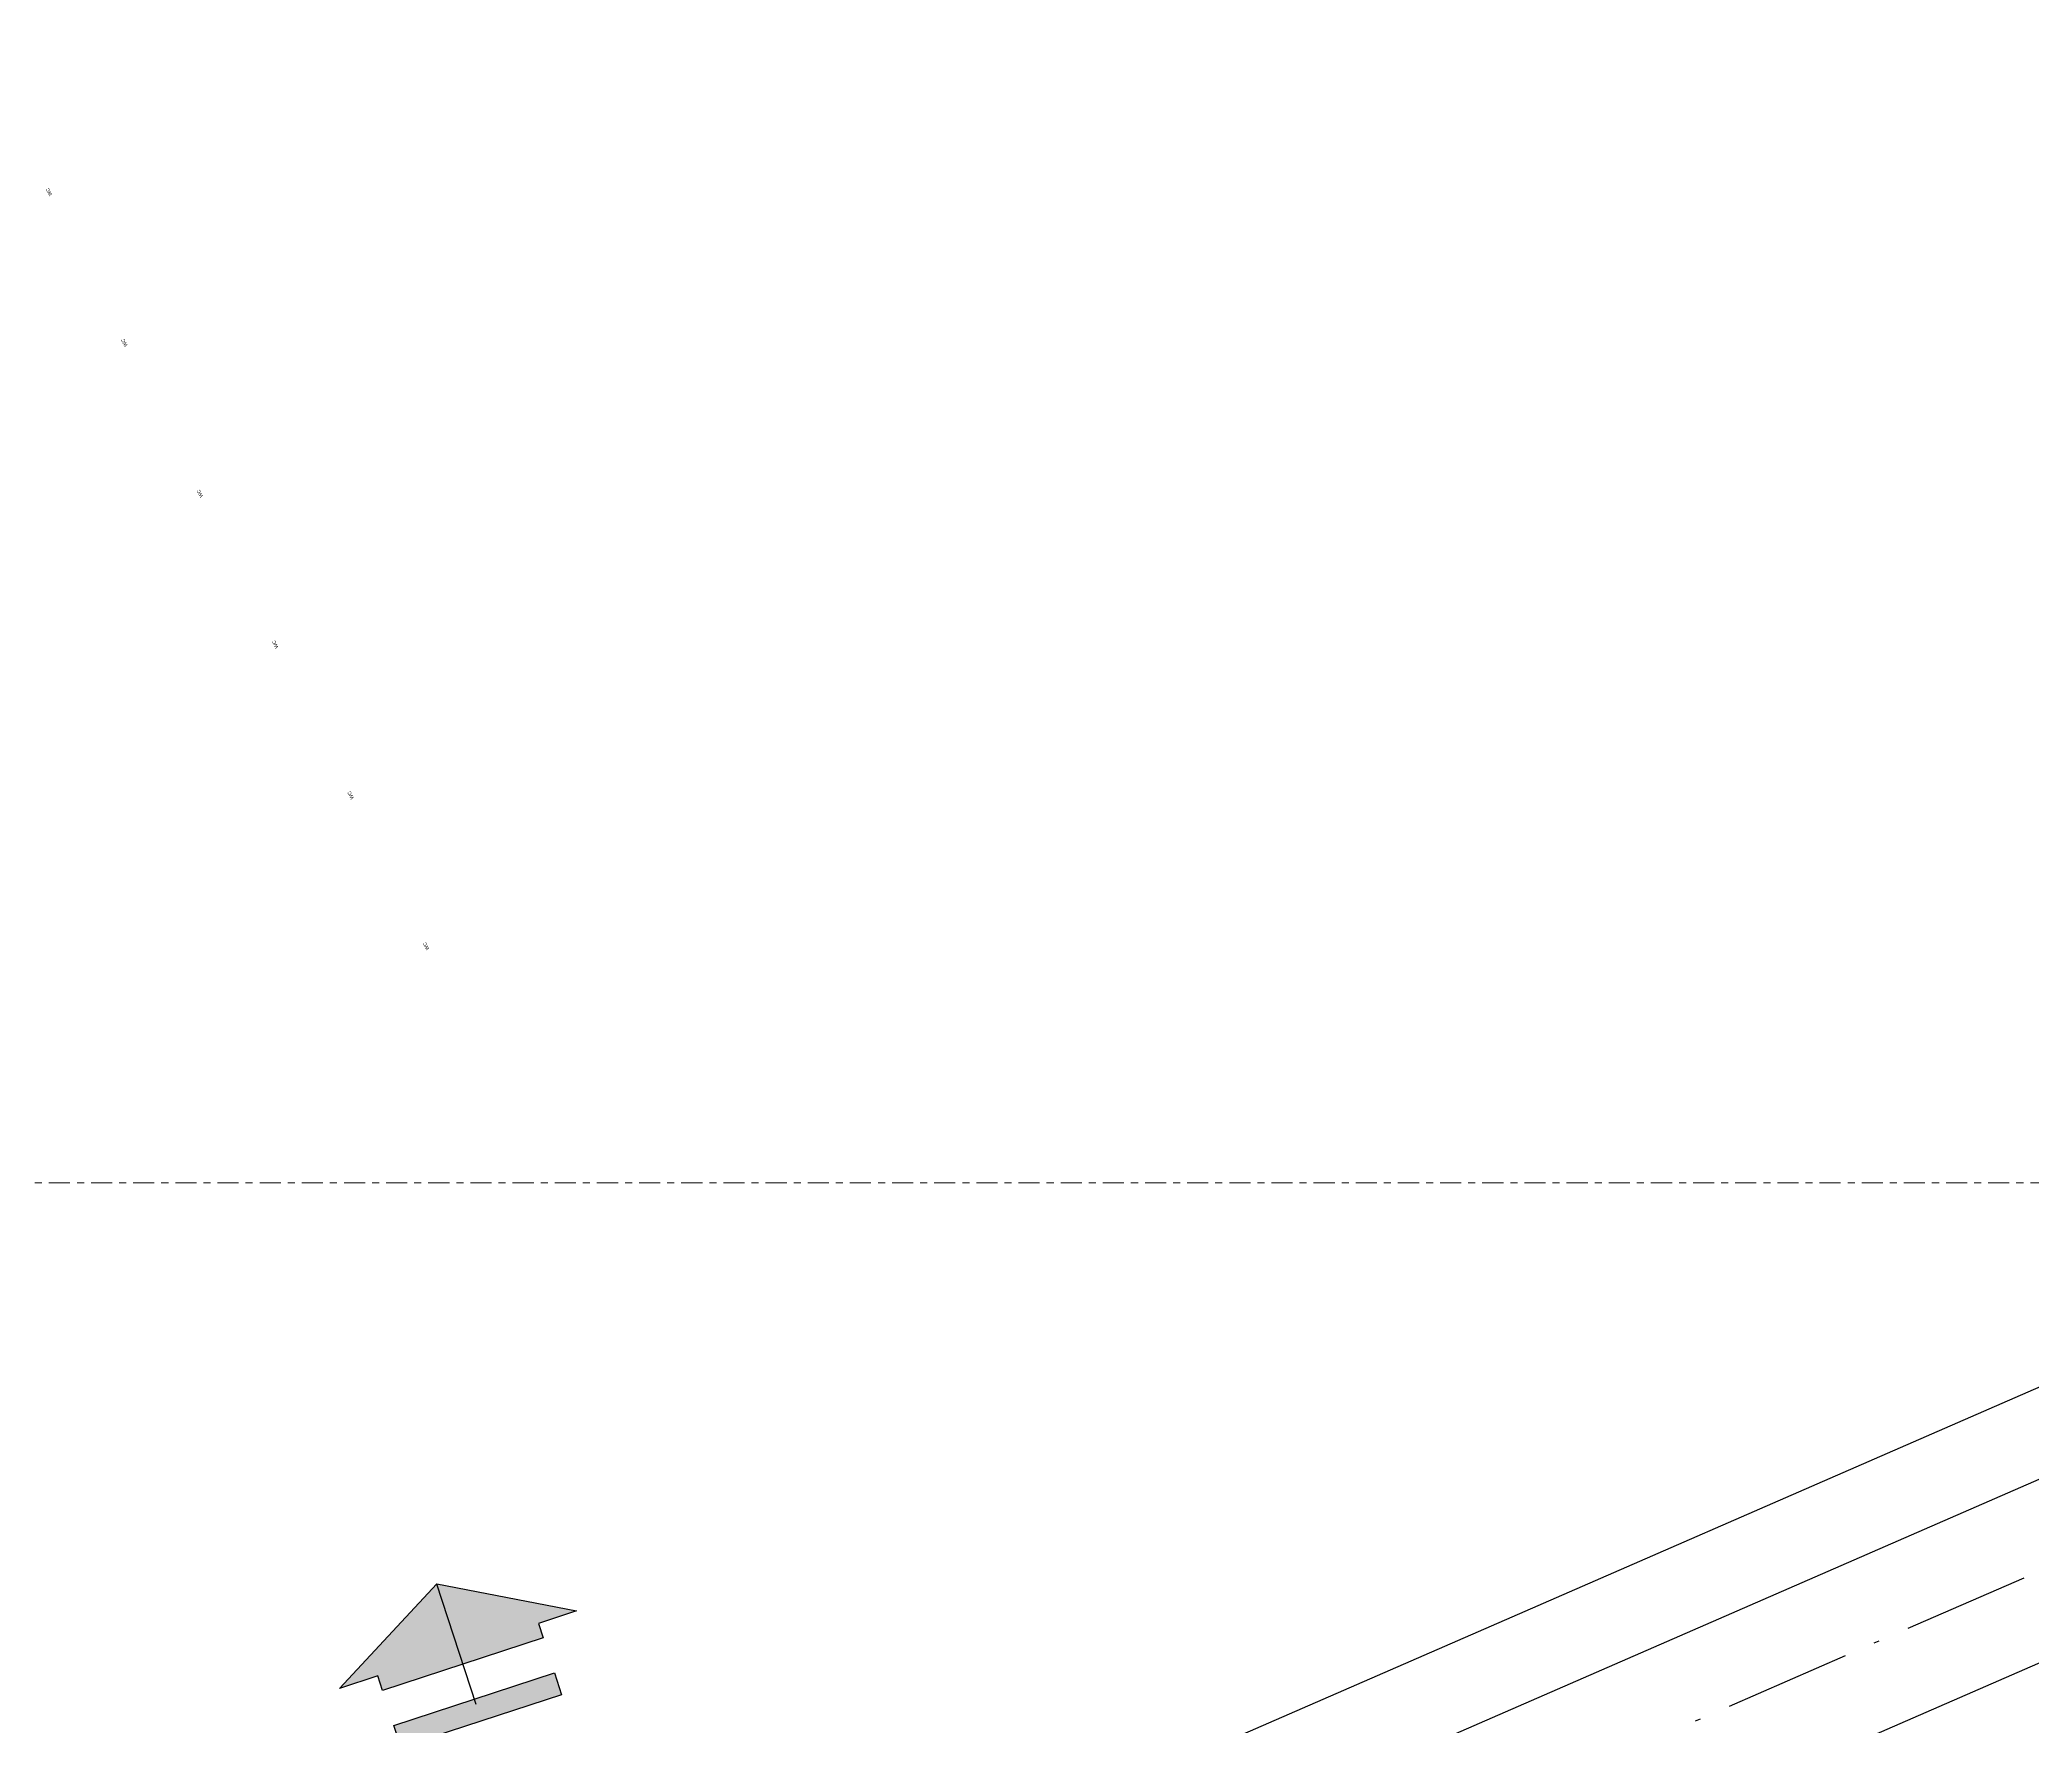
# Model space of a CAD drawing. Header units: millimetres. Extents: x 567980 to 569372, y 2065777 to 2066674.
# Drawn here: x 568619.1 to 568760.8, y 2066502.6 to 2066622.6 of the extents above; entities that cross this region are included whole.
import ezdxf
from ezdxf.enums import TextEntityAlignment as Align

# ---------------------------------------------------------------- set-up
doc = ezdxf.new("R2010")
doc.units = ezdxf.units.MM
doc.linetypes.add('ACAD_ISO10W100', pattern=[18.5, 12, -3, 0.5, -3])
doc.linetypes.add('CENTER', pattern=[3, 1.5, -0.5, 0.5, -0.5])
for name, color, linetype, lineweight in [('A-TEXT', 7, 'Continuous', 18), ('boDnv', 54, 'Continuous', 25), ('E- RANH GIOI', 1, 'CENTER', 13)]:
    doc.layers.add(name, color=color, linetype=linetype, lineweight=lineweight)
for name, color, linetype in [('datOlienke', 42, 'Continuous'), ('hatchViaHe+LogDg', 129, 'Continuous'), ('LogDg', 7, 'Continuous'), ('LoLK', 6, 'Continuous'), ('TimDg', 222, 'Continuous'), ('ViaHeS', 32, 'Continuous')]:
    doc.layers.add(name, color=color, linetype=linetype)
doc.styles.add('A1-arial', font='arial.ttf')

# ---------------------------------------------------------------- blocks, each defined once
blk = doc.blocks.new('NEN')
at = {"layer": 'hatchViaHe+LogDg'}
for points in [[(-54.37323147966526, 134.4628241844475), (-57.0953969352413, 133.5738762354013), (-50.16922489390709, 141.0004913299344), (-40.22072567977011, 139.0856370858382), (-42.94289113522973, 138.1966891384218), (-42.60424429748673, 137.1596737259533), (-54.03458464122377, 133.4258087722119)], [(-41.298226350802, 133.1204908124637), (-52.70539587805979, 129.3953755965922), (-53.2365369516192, 130.9421489757951), (-41.80619660788216, 134.6760139300022)]]:
    blk.add_hatch(color=158, dxfattribs=at).paths.add_polyline_path(points)
at = {"layer": 'LogDg'}
blk.add_lwpolyline([(-90.90998701797798, 98.46642336063087, 0.4297542289755008), (-70.9566198461689, 89.77177607244812, 0.0010786648149026), (-63.93359856237657, 92.7659228274133, 0.0014744002071299), (-62.34210456162691, 93.45405392465182), (-47.53430226258934, 99.90855494141579, 0.3865360149271803), (-43.12613018171396, 109.7255658265203), (-48.30147215083707, 125.5736670994665), (-42.59788739378564, 127.436224706471), (-38.07614002469927, 113.5895821715239, 0.4424435993488592), (-27.27475273516029, 108.7393915755674), (111.6174999594223, 169.2804609455634, 0.4142135623479493), (115.7544930960285, 179.8106692906003), (109.3612778938841, 194.4778707604855), (114.8614784494275, 196.8753264623228), (121.2546936593717, 182.208124975441, 0.4142135623999442), (131.7849020048743, 178.0711318387184), (252.9700206073467, 230.8939245406073)], format="xyb", dxfattribs=at)
blk.add_lwpolyline([(-6.653310679364949, 51.18494369229302), (136.8738206643611, 113.7462878036313, 0.4297380397387323), (140.8322080047801, 124.6584423496388), (126.0501423145179, 154.2138468613848, 0.3988576539246024), (115.6985397655517, 157.9688937964384), (-24.48052991484292, 96.8669200213626, 0.3973692191011015), (-28.79007763066329, 86.7660765524488), (-17.35607360373251, 55.75130170560442, 0.4312609528601743)], format="xyb", close=True, dxfattribs=at)
at = {"layer": 'LogDg', "ltscale": 0.75}
for points in [[(-54.37323147978168, 134.4628241846804), (-57.09539693535771, 133.5738762354013), (-50.1692248940235, 141.0004913294688), (-40.22072567977011, 139.0856370856054), (-42.94289113534614, 138.1966891386546), (-42.60424429760315, 137.159673726419), (-54.03458464122377, 133.4258087724447)], [(-41.29822635091841, 133.1204908124637), (-52.70539587829262, 129.3953755972907), (-53.23653695173562, 130.9421489764936), (-41.80619660799857, 134.6760139304679)]]:
    blk.add_lwpolyline(points, close=True, dxfattribs=at)
at = {"layer": 'TimDg', "linetype": 'ACAD_ISO10W100', "ltscale": 0.75}
blk.add_lwpolyline([(-618.4564905067673, -41.02278801379725), (-507.6524688977515, -29.60391759662889, 0.0212183356968994), (-465.6807794551132, -23.46975991874933), (-420.4624853604473, -14.88808462163433, 0.0205674290957321), (-380.4154699781211, -5.567008305573836), (-94.60724009887781, 73.47455220343545, 0.0050405018645397), (-61.56862232857384, 87.2516787792556, 0.0014744002071441), (-59.94464885804337, 87.95385336945765), (279.4715494055999, 235.9003313172143), (307.9036630929913, 250.8720695916563)], format="xyb", dxfattribs=at)
blk.add_lwpolyline([(-50.18427849351428, 141.0033887964673), (-36.23531005904078, 98.28840189054608), (0, 0)], dxfattribs=at)
at = {"layer": 'ViaHeS', "elevation": 3.0256135e-09}
blk.add_lwpolyline([(274.2714786301367, 246.7241294796113), (129.387446300243, 183.5713324004319), (122.806066084886, 186.1569531115238), (117.6115787288873, 198.0740543145221), (106.6111776171019, 193.279142908752), (111.8056649733335, 181.3620417055208), (109.2200442629401, 174.7806614914443), (26.32963867485523, 138.6499652387574), (-29.86861365940422, 114.1539820104372), (-36.00424546236172, 116.9090895606205), (-39.7460950112436, 128.3675035105553), (-51.15326453826856, 124.6423882937524), (-47.05490884417668, 112.0922695787158), (-50.08627796731889, 105.3414025222883), (-75.92142146243714, 94.08024731860496), (-84.51130598667078, 97.93739788956009)], dxfattribs=at)
blk = doc.blocks.new('NEN H01')
at = {"layer": 'datOlienke'}
blk.add_lwpolyline([(-2.110414710827172, 40.00000000046566), (3.153020726051182, 35.00694464682601), (4.736564563820139, 4.993055355269462), (0, 0), (-155.6359680402093, -1.164153218269348e-09), (-160.3468758640811, 4.991635573795065), (-158.6084473810624, 35.00836442527361), (-153.3193552051671, 39.99999999976717)], close=True, dxfattribs=at)
at = {"layer": 'LoLK'}
for points in [[(-140.8179840198718, 40), (-153.3193552051671, 39.99999999953434), (-158.6084473810624, 35.00836442480795), (-158.9564237352461, 28.99999999860302), (-140.8179840203375, 28.99999999930151)], [(-134.8179840203375, 39.99999999976717), (-140.8179840198718, 39.99999999930151), (-140.8179840203375, 28.99999999930151), (-140.8179840203375, 19.99999999930151), (-134.8179840203375, 19.99999999976717)], [(-128.8179840201046, 39.99999999976717), (-134.8179840203375, 39.99999999976717), (-134.8179840201046, 19.99999999953434), (-128.8179840203375, 19.99999999976717)], [(-122.8179840203375, 40), (-128.8179840203375, 39.99999999976717), (-128.8179840203375, 19.99999999930151), (-122.8179840203375, 19.99999999906868)], [(-116.8179840203375, 39.99999999953434), (-122.8179840205703, 39.99999999953434), (-122.8179840205703, 19.99999999883585), (-116.8179840203375, 19.99999999860302)], [(-110.8179840203375, 39.99999999976717), (-116.8179840203375, 39.99999999976717), (-116.8179840203375, 19.99999999906868), (-110.8179840198718, 19.99999999930151)], [(-104.8179840198718, 40), (-110.8179840201046, 40), (-110.8179840201046, 19.99999999906868), (-104.8179840203375, 19.99999999930151)], [(-98.81798402010463, 40.00000000023283), (-104.8179840198718, 40), (-104.8179840203375, 19.99999999930151), (-98.8179840198718, 19.99999999953434)], [(-92.81798402033746, 40), (-98.81798402033746, 39.99999999976717), (-98.8179840198718, 19.99999999953434), (-92.8179840198718, 19.99999999976717)], [(-86.81798402033746, 40.00000000023283), (-92.81798402033746, 40), (-92.8179840198718, 19.99999999883585), (-86.8179840198718, 19.99999999930151)], [(-80.8179840198718, 40.00000000023283), (-86.81798402033746, 40.00000000046566), (-86.81798401940614, 19.99999999976717), (-80.81798402033746, 19.99999999953434)], [(-74.81798402010463, 40.00000000023283), (-80.81798401963897, 40.00000000023283), (-80.81798402033746, 19.99999999976717), (-74.8179840198718, 19.99999999953434)], [(-68.81798402033746, 40), (-74.8179840198718, 40.00000000023283), (-74.8179840198718, 19.99999999953434), (-68.8179840198718, 19.99999999953434)], [(-62.8179840198718, 39.99999999976717), (-68.81798402010463, 39.99999999976717), (-68.8179840198718, 19.99999999906868), (-62.8179840198718, 19.99999999953434)], [(-56.8179840198718, 40.00000000023283), (-62.81798402010463, 40.00000000023283), (-62.8179840198718, 19.99999999953434), (-56.8179840198718, 19.99999999930151)], [(-50.8179840198718, 40), (-56.81798402010463, 39.99999999976717), (-56.8179840198718, 20.00000000023283), (-50.8179840198718, 19.99999999930151)], [(-44.8179840198718, 40.00000000023283), (-50.8179840198718, 40.00000000023283), (-50.81798402010463, 19.99999999953434), (-44.8179840198718, 19.99999999976717)], [(-38.81798402033746, 40), (-44.8179840198718, 40), (-44.8179840198718, 19.99999999953434), (-38.8179840198718, 19.99999999953434)], [(-32.8179840198718, 40.00000000046566), (-38.81798402057029, 40.00000000023283), (-38.81798402010463, 19.99999999953434), (-32.81798401940614, 20)], [(-26.81798401963897, 40.00000000069849), (-32.81798401963897, 40.00000000093132), (-32.81798401940614, 20.00000000023283), (-26.81798401940614, 19.99999999976717)], [(-20.81798401963897, 40.00000000069849), (-26.81798401963897, 40.00000000069849), (-26.81798401940614, 20), (-20.81798401963897, 20.00000000023283)], [(-14.8179840198718, 40.00000000046566), (-20.81798401963897, 40.00000000023283), (-20.8179840198718, 19.99999999976717), (-14.81798401963897, 19.99999999953434)], [(3.153020726051182, 35.00694464636035), (-2.110414710594341, 40.00000000046566), (-14.8179840198718, 40.00000000069849), (-14.81798401940614, 29.00000000023283), (3.469949334627017, 28.99999999976717)], [(-140.8179840203375, 28.99999999906868), (-158.9564237350132, 28.99999999860302), (-159.4776616226882, 19.99999999906868), (-140.8179840203375, 19.99999999883585)], [(3.944792645052075, 20), (3.469949335092679, 28.99999999953434), (-14.8179840198718, 29), (-14.81798401963897, 20)], [(-140.8179840201046, 19.99999999906868), (-159.4776616226882, 19.99999999906868), (-159.9988995108288, 10.99999999860302), (-140.8179840203375, 10.99999999906868)], [(-134.8179840203375, 19.99999999930151), (-140.8179840198718, 19.99999999930151), (-140.8179840203375, 10.99999999906868), (-140.8179840198718, -1.396983861923218e-09), (-134.8179840203375, -1.396983861923218e-09)], [(-128.8179840205703, 19.99999999976717), (-134.8179840203375, 19.99999999930151), (-134.8179840205703, -1.629814505577087e-09), (-128.8179840203375, -1.396983861923218e-09)], [(-122.8179840203375, 19.99999999883585), (-128.8179840203375, 19.99999999953434), (-128.8179840203375, -1.396983861923218e-09), (-122.8179840203375, -1.164153218269348e-09)], [(-116.8179840201046, 19.99999999906868), (-122.8179840203375, 19.99999999883585), (-122.8179840201046, -1.396983861923218e-09), (-116.8179840203375, -1.396983861923218e-09)], [(-110.8179840198718, 19.99999999930151), (-116.8179840201046, 19.99999999930151), (-116.8179840205703, -1.629814505577087e-09), (-110.8179840201046, -1.396983861923218e-09)], [(-104.8179840203375, 19.99999999953434), (-110.8179840201046, 19.99999999906868), (-110.8179840198718, -9.313225746154785e-10), (-104.8179840203375, -1.164153218269348e-09)], [(-98.8179840198718, 19.99999999953434), (-104.8179840203375, 19.99999999930151), (-104.8179840203375, -9.313225746154785e-10), (-98.81798402033746, -1.164153218269348e-09)], [(-92.81798402033746, 20), (-98.81798401940614, 19.99999999930151), (-98.81798402033746, -1.164153218269348e-09), (-92.81798402010463, -9.313225746154785e-10)], [(-86.81798402010463, 19.99999999930151), (-92.81798402010463, 19.99999999906868), (-92.81798402010463, -9.313225746154785e-10), (-86.81798402010463, -1.164153218269348e-09)], [(-80.8179840198718, 19.99999999976717), (-86.81798402010463, 19.99999999953434), (-86.8179840198718, -6.984919309616089e-10), (-80.8179840198718, -2.328306436538696e-10)], [(-74.8179840198718, 19.99999999953434), (-80.8179840198718, 19.99999999976717), (-80.8179840198718, -6.984919309616089e-10), (-74.81798401963897, -6.984919309616089e-10)], [(-68.8179840198718, 19.99999999976717), (-74.8179840198718, 19.99999999930151), (-74.81798401963897, -6.984919309616089e-10), (-68.8179840198718, -4.656612873077393e-10)], [(-62.81798402010463, 19.99999999953434), (-68.8179840198718, 19.99999999930151), (-68.8179840198718, -4.656612873077393e-10), (-62.81798402010463, -2.328306436538696e-10)], [(-56.8179840198718, 19.99999999930151), (-62.8179840198718, 19.99999999930151), (-62.81798402033746, -4.656612873077393e-10), (-56.8179840198718, -4.656612873077393e-10)], [(-50.81798401963897, 19.99999999976717), (-56.8179840198718, 20.00000000023283), (-56.81798401963897, -2.328306436538696e-10), (-50.8179840198718, -4.656612873077393e-10)], [(-44.8179840198718, 19.99999999930151), (-50.81798401963897, 19.99999999930151), (-50.8179840198718, -6.984919309616089e-10), (-44.8179840198718, -2.328306436538696e-10)], [(-38.81798402033746, 19.99999999976717), (-44.81798402033746, 19.99999999906868), (-44.8179840198718, -2.328306436538696e-10), (-38.8179840198718, -2.328306436538696e-10)], [(-32.8179840198718, 20.00000000023283), (-38.81798402033746, 19.99999999976717), (-38.81798402010463, -2.328306436538696e-10), (-32.8179840198718, 0)], [(-26.8179840198718, 20), (-32.8179840198718, 20.00000000023283), (-32.8179840198718, 0), (-26.81798401963897, -2.328306436538696e-10)], [(-20.81798401940614, 20.00000000046566), (-26.8179840198718, 20.00000000023283), (-26.81798401963897, 0), (-20.81798401963897, 0)], [(-14.8179840198718, 19.99999999976717), (-20.81798401940614, 20), (-20.81798401963897, 4.656612873077393e-10), (-14.81798401963897, 0)], [(4.419635954778641, 10.99999999976717), (3.944792644819245, 19.99999999976717), (-14.81798401963897, 20), (-14.81798401963897, 10.99999999976717)], [(-140.8179840203375, 10.99999999930151), (-159.9988995103631, 10.99999999930151), (-160.3468758640811, 4.991635573562235), (-155.6359680402093, -1.396983861923218e-09), (-140.8179840201046, -1.396983861923218e-09)], [(4.736564563587308, 4.993055354803801), (4.419635954778641, 10.99999999976717), (-14.81798401963897, 10.99999999976717), (-14.81798401963897, 2.328306436538696e-10), (4.656612873077393e-10, 6.984919309616089e-10)]]:
    blk.add_lwpolyline(points, close=True, dxfattribs=at)
blk = doc.blocks.new('MBT1 B01')
at = {"layer": 'LoLK'}
blk.add_blockref('NEN H01', (-6.984919309616089e-10, -6.984919309616089e-10), dxfattribs=at)
blk = doc.blocks.new('MBT1 A18N')
at = {"layer": 'A-TEXT', "style": 'A1-arial'}
blk.add_text('WC', height=0.2500000000000001, rotation=180, dxfattribs=at).set_placement((-293.4461191589944, -120.8972527605947), align=Align.MIDDLE_CENTER)
blk = doc.blocks.new('MBT1 NO1')
at = {"layer": 'LoLK'}
for p in [(-73.63541182084009, 20.00000000256114), (-61.63541181874461, 20.00000000256114), (-49.63541181664914, 20.00000000256114), (-37.63541181455366, 20.00000000256114), (-25.63541181245819, 20.00000000256114), (-13.63541181036271, 20.00000000256114)]:
    blk.add_blockref('MBT1 A18N', p, dxfattribs=at)

msp = doc.modelspace()

# ---------------------------------------------------------------- block references
at = {"layer": 'boDnv'}
msp.add_blockref('NEN', (568697.4807461541, 2066371.697269554), dxfattribs=at)

# ---------------------------------------------------------------- next in the draw order: block references
at = {"layer": 'LoLK', "rotation": 23.55167177439134}
msp.add_blockref('MBT1 B01', (568832.0270785369, 2066487.701647556), dxfattribs=at)

# ---------------------------------------------------------------- next in the draw order: block references
at = {"layer": 'LoLK', "rotation": 296.5718179020918}
msp.add_blockref('MBT1 NO1', (568874.1511741842, 2066328.57221157), dxfattribs=at)

# ---------------------------------------------------------------- next in the draw order: linework, layer by layer
at = {"layer": 'E- RANH GIOI', "elevation": -0.0002746859391670533}
msp.add_lwpolyline([(568601.7059292345, 2066541.248008523), (569294.2927491474, 2066541.248008523), (569294.2927491474, 2065955.461130233), (568601.7059292345, 2065955.461130233)], close=True, dxfattribs=at)

doc.saveas('drawing.dxf')
